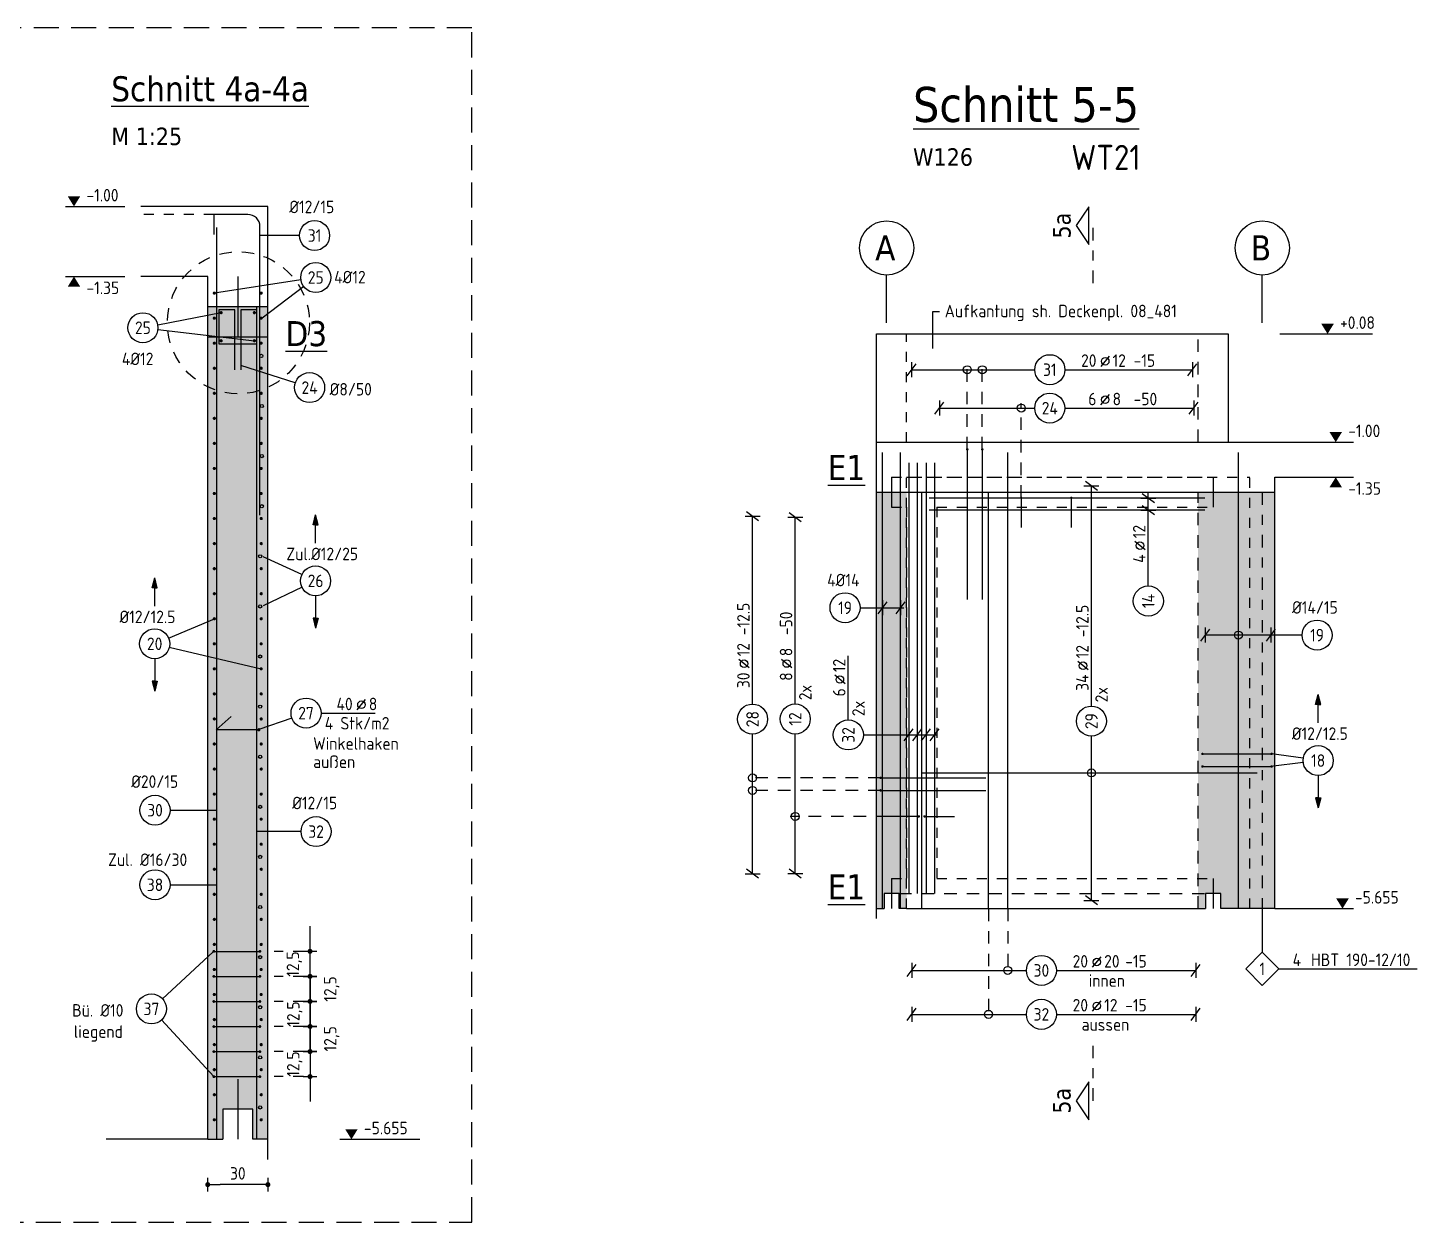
# Model space of a CAD drawing. Extents: x -0.5 to 94.3, y -7.1 to 49.1.
# Drawn here: x 36.87 to 50.74, y 16.18 to 28.1 of the extents above; entities that cross this region are included whole.
import ezdxf
from ezdxf.enums import TextEntityAlignment as Align

# ---------------------------------------------------------------- set-up
doc = ezdxf.new("R2010")
doc.units = 0
doc.header["$LTSCALE"] = 0.5
for name, pattern in [('AUSGEZOGEN', [1000.01, 1000, 0.01]), ('DASHDOTSMALL', [1.05, 0.5, -0.25, 0.05, -0.25]), ('DOT', [0.175, 0.05, -0.125]), ('HIDDEN', [0.375, 0.25, -0.125]), ('HIDDEN4', [0.12, 0.02, -0.1]), ('PUNKT', [0.175, 0.05, -0.125]), ('STRICHLINIE', [0.75, 0.5, -0.25]), ('STRICHPUNKT', [1, 0.5, -0.25, 0, -0.25]), ('STRICHPUNKT2', [0.55, 0.25, -0.125, 0.05, -0.125]), ('VERDECKT', [0.375, 0.25, -0.125])]:
    doc.linetypes.add(name, pattern=pattern)
for name, color, linetype in [('ACHSEN', 150, 'Continuous'), ('AFB', 7, 'Continuous'), ('AFU', 7, 'Continuous'), ('BETON', 7, 'Continuous'), ('DETAIL', 7, 'Continuous'), ('DRUEBER', 7, 'Continuous'), ('Fugenband', 7, 'Continuous'), ('grau_hell', 7, 'Continuous'), ('grau_mittel', 7, 'Continuous'), ('HBT', 7, 'Continuous'), ('HILFE', 7, 'Continuous'), ('koten', 7, 'Continuous'), ('MASSE', 7, 'Continuous'), ('RND', 7, 'Continuous'), ('SCHNITTE', 6, 'STRICHPUNKT'), ('SFP_Achsen', 7, 'Continuous'), ('TEXT', 7, 'Continuous'), ('VERDECKT', 7, 'Continuous')]:
    doc.layers.add(name, color=color, linetype=linetype)
doc.layers.add('NOPLOT', color=7, linetype='Continuous', plot=False)
doc.styles.add('helv', font='tahoma.ttf')
doc.styles.add('txt', font='isocp.shx')
doc.linetypes.add('AFU_50L', pattern='A,0.75,["/",Standard,S=0.2,R=0,X=-0.01,Y=-0.1],0.07,["/",Standard,S=0.2,R=0,X=-0.01,Y=-0.1],0.75', length=1.57)
doc.linetypes.add('AFU_50M', pattern='A,0.45,["/",Standard,S=0.2,R=0,X=-0.01,Y=-0.1],0.07,["/",Standard,S=0.2,R=0,X=-0.01,Y=-0.1],0.45', length=0.97)
doc.dimstyles.new('DOT_I', dxfattribs={"dimscale": 0.5, "dimtxt": 0.25, "dimasz": 0.25, "dimexe": 0.1, "dimexo": 0.3, "dimgap": 0.1, "dimtad": 1, "dimdec": 3, "dimzin": 3, "dimtxsty": 'txt', "dimblk": 'DOT', "dimblk1": 'DOT', "dimblk2": 'DOT', "dimsah": 1, "dimcen": 0.1, "dimse1": 1, "dimse2": 1, "dimazin": 0, "dimtfac": 1, "dimtdec": 4, "dimtix": 1, "dimtmove": 2, "dimatfit": 3, "dimfxl": 0, "dimtvp": 1, "dimtolj": 1, "dimtzin": 0, "dimarcsym": 0})

# ---------------------------------------------------------------- blocks, each defined once
blk = doc.blocks.new('OKRD_O')
at = {"color": 0, "linetype": 'ByBlock'}
blk.add_solid([(-0.125, 0.202), (0.125, 0.202), (0, 0)], dxfattribs=at)
at = {"color": 0, "linetype": 'ByBlock', "style": 'txt'}
blk.add_attdef('OKRD', (0.25, 0.1), '', height=0.25, dxfattribs=at)
blk = doc.blocks.new('OKRD_U')
at = {"color": 0, "linetype": 'ByBlock'}
blk.add_solid([(-0.125, -0.202), (0.125, -0.202), (0, 0)], dxfattribs=at)
at = {"color": 0, "linetype": 'ByBlock', "style": 'txt'}
blk.add_attdef('OKRD', (0.25, -0.35), '', height=0.25, dxfattribs=at)
blk = doc.blocks.new('HBT_LEI')
at = {"layer": 'HBT', "color": 7, "linetype": 'Continuous'}
blk.add_lwpolyline([(-0.33, 0), (0, 0.33), (0.33, 0), (0, -0.33)], close=True, dxfattribs=at)
at = {"layer": 'HBT', "color": 7, "linetype": 'Continuous', "style": 'txt'}
blk.add_attdef('STKH', text='', height=0.25, dxfattribs=at).set_placement((0.776, 0.055), align=Align.RIGHT)
at = {"layer": 'HBT', "style": 'txt'}
for tag, p in [('ARTH', (0.973, 0.055)), ('TEXTH', (0.415, -0.309))]:
    blk.add_attdef(tag, p, '', height=0.25, dxfattribs=at)
at = {"layer": 'HBT', "color": 7, "linetype": 'Continuous', "style": 'txt'}
blk.add_attdef('POSH', text='', height=0.25, dxfattribs=at).set_placement((0, -0.126), align=Align.CENTER)
blk = doc.blocks.new('SCHN-2')
at = {"layer": 'SCHNITTE', "color": 6, "linetype": 'Continuous'}
blk.add_lwpolyline([(0.378, 0.088), (0, 0.34), (-0.378, 0.088)], close=True, dxfattribs=at)
at = {"layer": 'SCHNITTE', "color": 1, "linetype": 'DASHDOTSMALL', "style": 'helv'}
blk.add_attdef('SCHN-2', text='', height=0.35, dxfattribs=at).set_placement((0, 0.45), align=Align.CENTER)
blk = doc.blocks.new('lei_gre')
at = {"layer": 'RND', "color": 7, "linetype": 'Continuous'}
for p, q in [((-0.09, -0.12), (0.09, 0.12)), ((0, 0.15), (0, -0.15))]:
    blk.add_line(p, q, dxfattribs=at)
blk = doc.blocks.new('RND_LEI')
at = {"layer": 'RND', "color": 7, "linetype": 'Continuous'}
blk.add_line((1.022, 0.066), (1.19, 0.27), dxfattribs=at)
for centre, radius in [((0, 0), 0.3), ((1.106, 0.168), 0.075)]:
    blk.add_circle(centre, radius, dxfattribs=at)
at = {"layer": 'RND', "color": 7, "linetype": 'Continuous', "style": 'txt'}
blk.add_attdef('ANZ', text='', height=0.25, dxfattribs=at).set_placement((0.931, 0.057), align=Align.RIGHT)
for tag, p in [('DUM', (1.253, 0.057)), ('ABSTD', (1.674, 0.057)), ('POSTXT', (0.374, -0.327))]:
    blk.add_attdef(tag, p, '', height=0.25, dxfattribs=at)
blk.add_attdef('POSL', text='', height=0.25, dxfattribs=at).set_placement((0, 0), align=Align.MIDDLE)
blk = doc.blocks.new('RND_HIN')
at = {"layer": 'RND', "color": 7, "linetype": 'Continuous'}
blk.add_circle((0, 0), 0.3, dxfattribs=at)
at = {"layer": 'RND', "color": 7, "linetype": 'Continuous', "style": 'txt'}
blk.add_attdef('POSI', text='', height=0.25, dxfattribs=at).set_placement((0, 0), align=Align.MIDDLE)
blk = doc.blocks.new('Pfeillinie')
at = {"layer": 'TEXT', "linetype": 'Continuous'}
blk.add_hatch(color=7, dxfattribs=at).paths.add_polyline_path([(0, 0), (-0.8, 0.2), (-0.8, 0), (-0.8, -0.2)])
at = {"layer": 'TEXT', "color": 7, "linetype": 'Continuous'}
for p, q in [((-0.8, 0), (-0.8, 0.2)), ((-0.8, 0.2), (0, 0)), ((-0.8, 0), (-0.8, -0.2)), ((-0.8, -0.2), (0, 0))]:
    blk.add_line(p, q, dxfattribs=at)
blk = doc.blocks.new('DOT')
at = {"layer": 'MASSE', "color": 7, "linetype": 'Continuous'}
for p, q in [((0, 0), (-1, 0)), ((0, 0.54), (0, -0.54))]:
    blk.add_line(p, q, dxfattribs=at)
at = {"layer": 'MASSE', "color": 7, "linetype": 'Continuous', "const_width": 0.2}
blk.add_lwpolyline([(-0.1, 0, 1), (0.1, 0, 1)], format="xyb", close=True, dxfattribs=at)
blk = doc.blocks.new('*D100')
at = {"layer": 'DEFPOINTS', "color": 0, "linetype": 'AUSGEZOGEN', "transparency": 16777216}
for p in [(38.668, 16.551), (38.668, 16.551), (39.268, 16.551)]:
    blk.add_point(p, dxfattribs=at)
at = {"layer": 'MASSE', "color": 0, "linetype": 'AUSGEZOGEN', "lineweight": -2, "transparency": 16777216}
blk.add_line((39.143, 16.551), (38.793, 16.551), dxfattribs=at)
at = {"layer": 'MASSE', "color": 0, "linetype": 'AUSGEZOGEN', "lineweight": -2, "transparency": 16777216, "xscale": 0.125, "yscale": 0.125, "zscale": 0.125, "rotation": 180}
blk.add_blockref('DOT', (38.668, 16.551), dxfattribs=at)
at = {"layer": 'MASSE', "color": 0, "linetype": 'AUSGEZOGEN', "lineweight": -2, "transparency": 16777216, "xscale": 0.125, "yscale": 0.125, "zscale": 0.125}
blk.add_blockref('DOT', (39.268, 16.551), dxfattribs=at)
at = {"layer": 'MASSE', "color": 0, "linetype": 'AUSGEZOGEN', "transparency": 16777216, "insert": (38.968, 16.663), "char_height": 0.125, "attachment_point": 5, "style": 'txt'}
blk.add_mtext('\\A1;30', dxfattribs=at)
blk = doc.blocks.new('*D109')
at = {"layer": 'DEFPOINTS', "color": 0, "linetype": 'AUSGEZOGEN', "transparency": 16777216}
for p in [(39.689, 17.879), (39.689, 17.629), (39.689, 17.629)]:
    blk.add_point(p, dxfattribs=at)
at = {"layer": 'MASSE', "color": 0, "linetype": 'AUSGEZOGEN', "lineweight": -2, "transparency": 16777216}
for p, q in [((39.689, 18.004), (39.689, 18.129)), ((39.689, 17.879), (39.689, 17.629)), ((39.689, 17.504), (39.689, 17.379))]:
    blk.add_line(p, q, dxfattribs=at)
at = {"layer": 'MASSE', "color": 0, "linetype": 'AUSGEZOGEN', "lineweight": -2, "transparency": 16777216, "xscale": 0.125, "yscale": 0.125, "zscale": 0.125}
for p, rotation in [((39.689, 17.879), 270.0000000000003), ((39.689, 17.629), 90.00000000000037)]:
    blk.add_blockref('DOT', p, dxfattribs=dict(at, rotation=rotation))
at = {"layer": 'MASSE', "color": 0, "linetype": 'AUSGEZOGEN', "transparency": 16777216, "insert": (39.535, 17.754), "char_height": 0.125, "attachment_point": 5, "rotation": 90, "style": 'txt'}
blk.add_mtext('\\A1;12,5', dxfattribs=at)
blk = doc.blocks.new('*D110')
at = {"layer": 'DEFPOINTS', "color": 0, "linetype": 'AUSGEZOGEN', "transparency": 16777216}
for p in [(39.689, 18.129), (39.689, 18.129), (39.689, 17.879)]:
    blk.add_point(p, dxfattribs=at)
at = {"layer": 'MASSE', "color": 0, "linetype": 'AUSGEZOGEN', "lineweight": -2, "transparency": 16777216}
for p, q in [((39.689, 18.254), (39.689, 18.379)), ((39.689, 17.879), (39.689, 18.129)), ((39.689, 17.754), (39.689, 17.629))]:
    blk.add_line(p, q, dxfattribs=at)
at = {"layer": 'MASSE', "color": 0, "linetype": 'AUSGEZOGEN', "lineweight": -2, "transparency": 16777216, "xscale": 0.125, "yscale": 0.125, "zscale": 0.125}
for p, rotation in [((39.689, 18.129), 270.0000000000003), ((39.689, 17.879), 90.00000000000037)]:
    blk.add_blockref('DOT', p, dxfattribs=dict(at, rotation=rotation))
at = {"layer": 'MASSE', "color": 0, "linetype": 'AUSGEZOGEN', "transparency": 16777216, "insert": (39.905, 18.006), "char_height": 0.125, "attachment_point": 5, "rotation": 90, "style": 'txt'}
blk.add_mtext('\\A1;12,5', dxfattribs=at)
blk = doc.blocks.new('*D111')
at = {"layer": 'DEFPOINTS', "color": 0, "linetype": 'AUSGEZOGEN', "transparency": 16777216}
for p in [(39.689, 18.379), (39.689, 18.379), (39.689, 18.129)]:
    blk.add_point(p, dxfattribs=at)
at = {"layer": 'MASSE', "color": 0, "linetype": 'AUSGEZOGEN', "lineweight": -2, "transparency": 16777216}
for p, q in [((39.689, 18.504), (39.689, 18.629)), ((39.689, 18.129), (39.689, 18.379)), ((39.689, 18.004), (39.689, 17.879))]:
    blk.add_line(p, q, dxfattribs=at)
at = {"layer": 'MASSE', "color": 0, "linetype": 'AUSGEZOGEN', "lineweight": -2, "transparency": 16777216, "xscale": 0.125, "yscale": 0.125, "zscale": 0.125}
for p, rotation in [((39.689, 18.379), 270.0000000000003), ((39.689, 18.129), 90.00000000000037)]:
    blk.add_blockref('DOT', p, dxfattribs=dict(at, rotation=rotation))
at = {"layer": 'MASSE', "color": 0, "linetype": 'AUSGEZOGEN', "transparency": 16777216, "insert": (39.536, 18.253), "char_height": 0.125, "attachment_point": 5, "rotation": 90, "style": 'txt'}
blk.add_mtext('\\A1;12,5', dxfattribs=at)
blk = doc.blocks.new('*D112')
at = {"layer": 'DEFPOINTS', "color": 0, "linetype": 'AUSGEZOGEN', "transparency": 16777216}
for p in [(39.689, 18.629), (39.689, 18.629), (39.689, 18.379)]:
    blk.add_point(p, dxfattribs=at)
at = {"layer": 'MASSE', "color": 0, "linetype": 'AUSGEZOGEN', "lineweight": -2, "transparency": 16777216}
for p, q in [((39.689, 18.754), (39.689, 18.879)), ((39.689, 18.379), (39.689, 18.629)), ((39.689, 18.254), (39.689, 18.129))]:
    blk.add_line(p, q, dxfattribs=at)
at = {"layer": 'MASSE', "color": 0, "linetype": 'AUSGEZOGEN', "lineweight": -2, "transparency": 16777216, "xscale": 0.125, "yscale": 0.125, "zscale": 0.125}
for p, rotation in [((39.689, 18.629), 270.0000000000003), ((39.689, 18.379), 90.00000000000037)]:
    blk.add_blockref('DOT', p, dxfattribs=dict(at, rotation=rotation))
at = {"layer": 'MASSE', "color": 0, "linetype": 'AUSGEZOGEN', "transparency": 16777216, "insert": (39.905, 18.503), "char_height": 0.125, "attachment_point": 5, "rotation": 90, "style": 'txt'}
blk.add_mtext('\\A1;12,5', dxfattribs=at)
blk = doc.blocks.new('*D113')
at = {"layer": 'DEFPOINTS', "color": 0, "linetype": 'AUSGEZOGEN', "transparency": 16777216}
for p in [(39.689, 18.879), (39.689, 18.879), (39.689, 18.629)]:
    blk.add_point(p, dxfattribs=at)
at = {"layer": 'MASSE', "color": 0, "linetype": 'AUSGEZOGEN', "lineweight": -2, "transparency": 16777216}
for p, q in [((39.689, 19.004), (39.689, 19.129)), ((39.689, 18.629), (39.689, 18.879)), ((39.689, 18.504), (39.689, 18.379))]:
    blk.add_line(p, q, dxfattribs=at)
at = {"layer": 'MASSE', "color": 0, "linetype": 'AUSGEZOGEN', "lineweight": -2, "transparency": 16777216, "xscale": 0.125, "yscale": 0.125, "zscale": 0.125}
for p, rotation in [((39.689, 18.879), 270.0000000000003), ((39.689, 18.629), 90.00000000000037)]:
    blk.add_blockref('DOT', p, dxfattribs=dict(at, rotation=rotation))
at = {"layer": 'MASSE', "color": 0, "linetype": 'AUSGEZOGEN', "transparency": 16777216, "insert": (39.532, 18.752), "char_height": 0.125, "attachment_point": 5, "rotation": 90, "style": 'txt'}
blk.add_mtext('\\A1;12,5', dxfattribs=at)

msp = doc.modelspace()

# ---------------------------------------------------------------- hatches: boundary and pattern name
at = {"layer": 'grau_hell'}
h = msp.add_hatch(color=9, dxfattribs=at)
h.paths.add_polyline_path([(38.9675, 25.0129), (38.9675, 25.3129), (38.6675, 25.3129), (38.6675, 25.0129)])
h.paths.add_polyline_path([(39.2675, 25.3129), (38.9675, 25.3129), (38.9675, 25.0129), (39.2675, 25.0129)])
msp.add_hatch(color=9, dxfattribs=at).paths.add_polyline_path([(48.5545, 19.3056), (48.6295, 19.3056), (48.6295, 19.4556), (48.7795, 19.4556), (48.7795, 19.3056), (49.0695, 19.3056), (49.0695, 23.4606), (48.5545, 23.4606)])
at = {"layer": 'grau_mittel'}
for points in [[(39.2675, 25.0129), (38.6675, 25.0129), (38.6675, 17.0029), (38.8175, 17.0029), (38.8175, 17.3029), (39.1175, 17.3029), (39.1175, 17.0029), (39.2675, 17.0029)], [(45.6445, 23.4606), (45.3445, 23.4606), (45.3445, 19.3056), (45.4195, 19.3056), (45.4195, 19.4556), (45.5695, 19.4556), (45.5695, 19.3056), (45.6445, 19.3056)], [(49.3195, 23.4606), (49.0695, 23.4606), (49.0695, 19.3056), (49.3195, 19.3056)]]:
    msp.add_hatch(color=61, dxfattribs=at).paths.add_polyline_path(points)

# ---------------------------------------------------------------- linework, layer by layer
at = {"layer": 'ACHSEN', "color": 140, "linetype": 'AUSGEZOGEN'}
for p, q in [((45.4445, 25.1511), (45.4445, 25.6283)), ((49.1945, 25.1511), (49.1945, 25.6283))]:
    msp.add_line(p, q, dxfattribs=at)
at = {"layer": 'AFB', "color": 1, "linetype": 'AUSGEZOGEN'}
for p, q in [((38.9675, 25.6129), (38.9675, 25.0129)), ((45.4945, 23.6106), (45.4945, 23.3106)), ((48.7045, 23.6106), (48.7045, 23.3106))]:
    msp.add_line(p, q, dxfattribs=at)
at = {"layer": 'AFU', "color": 8, "linetype": 'AFU_50M'}
for p, q in [((38.6675, 25.3129), (39.2675, 25.3129)), ((45.3445, 23.4606), (45.6445, 23.4606)), ((48.5545, 23.4606), (49.3195, 23.4606))]:
    msp.add_line(p, q, dxfattribs=at)
at = {"layer": 'AFU', "color": 8, "linetype": 'AFU_50L'}
for p, q in [((38.6675, 25.0129), (39.2675, 25.0129)), ((45.3445, 23.9606), (48.8545, 23.9606)), ((45.6445, 23.4606), (48.5545, 23.4606)), ((45.7945, 19.3056), (45.7945, 23.4606)), ((45.6445, 19.3056), (48.5545, 19.3056))]:
    msp.add_line(p, q, dxfattribs=at)
at = {"layer": 'AFU', "color": 1, "linetype": 'AUSGEZOGEN'}
for p, q in [((45.4945, 19.6056), (45.4945, 19.3056)), ((48.7045, 19.6056), (48.7045, 19.3056)), ((38.9675, 17.6029), (38.9675, 17.0029))]:
    msp.add_line(p, q, dxfattribs=at)
at = {"layer": 'AFU', "color": 8, "linetype": 'AUSGEZOGEN'}
for p, q in [((45.5695, 19.4556), (45.4195, 19.4556)), ((45.4195, 19.4556), (45.4195, 19.3056)), ((45.5695, 19.3056), (45.5695, 19.4556)), ((48.7795, 19.4556), (48.6295, 19.4556)), ((48.6295, 19.4556), (48.6295, 19.3056)), ((48.7795, 19.3056), (48.7795, 19.4556)), ((45.3445, 19.3056), (45.4195, 19.3056)), ((45.6445, 19.3056), (45.5695, 19.3056)), ((48.5545, 19.3056), (48.6295, 19.3056)), ((49.3195, 19.3056), (48.7795, 19.3056)), ((38.8175, 17.3029), (38.8175, 17.0029)), ((39.1175, 17.3029), (38.8175, 17.3029)), ((39.1175, 17.0029), (39.1175, 17.3029)), ((38.6675, 17.0029), (38.8175, 17.0029)), ((39.2675, 17.0029), (39.1175, 17.0029))]:
    msp.add_line(p, q, dxfattribs=at)
at = {"layer": 'AFU', "color": 171, "linetype": 'HIDDEN'}
msp.add_line((45.5695, 19.4556), (48.6295, 19.4556), dxfattribs=at)
at = {"layer": 'BETON', "color": 6, "linetype": 'AUSGEZOGEN'}
for p, q in [((39.2675, 26.3129), (38.0004, 26.3129)), ((39.2675, 16.8029), (39.2675, 26.3129)), ((38.6675, 25.6129), (38.0004, 25.6129)), ((38.6675, 17.0029), (38.6675, 25.6129)), ((45.3445, 19.2056), (45.3445, 25.0406)), ((45.3445, 25.0406), (48.8545, 25.0406)), ((48.8545, 25.0406), (48.8545, 23.9606)), ((48.8545, 23.9606), (50.1047, 23.9606)), ((49.3195, 19.3056), (49.3195, 23.6106)), ((49.3195, 23.6106), (50.1047, 23.6106)), ((49.3195, 19.3056), (50.1047, 19.3056)), ((38.6675, 17.0029), (37.655, 17.0029))]:
    msp.add_line(p, q, dxfattribs=at)
at = {"layer": 'DETAIL', "color": 102, "linetype": 'STRICHLINIE'}
msp.add_lwpolyline([(36.5778, 28.0957), (36.5778, 16.1758), (41.3054, 16.1758), (41.3054, 28.0957)], close=True, dxfattribs=at)
at = {"layer": 'DETAIL', "color": 102, "linetype": 'VERDECKT'}
msp.add_circle((38.9738, 25.1522), 0.7094, dxfattribs=at)
at = {"layer": 'DRUEBER', "color": 7, "linetype": 'DOT'}
msp.add_line((45.6445, 23.9606), (45.6445, 25.0406), dxfattribs=at)
at = {"layer": 'DRUEBER', "color": 7, "linetype": 'PUNKT'}
for p, q in [((45.6445, 19.3056), (45.6445, 23.6106)), ((45.6445, 23.6106), (49.0695, 23.6106)), ((49.0695, 19.3056), (49.0695, 23.6106))]:
    msp.add_line(p, q, dxfattribs=at)
at = {"layer": 'Fugenband', "color": 102, "linetype": 'HIDDEN4'}
for p, q in [((45.4945, 23.6106), (48.7045, 23.6106)), ((45.4945, 23.3106), (45.6445, 23.3106)), ((45.6445, 23.3106), (45.6445, 19.6056)), ((45.9445, 23.3106), (45.9445, 19.6056)), ((45.9445, 23.3106), (48.7045, 23.3106)), ((45.4945, 19.6056), (45.6445, 19.6056)), ((45.9445, 19.6056), (48.7045, 19.6056))]:
    msp.add_line(p, q, dxfattribs=at)
at = {"layer": 'HBT', "color": 6, "linetype": 'STRICHPUNKT2'}
msp.add_line((49.1945, 23.4606), (49.1945, 19.3056), dxfattribs=at)
at = {"layer": 'HBT', "color": 102, "linetype": 'AUSGEZOGEN'}
msp.add_line((49.1945, 19.3056), (49.1945, 18.8696), dxfattribs=at)
at = {"layer": 'HBT', "color": 7, "linetype": 'AUSGEZOGEN'}
msp.add_line((49.3595, 18.7046), (50.7413, 18.7046), dxfattribs=at)
at = {"layer": 'HILFE', "color": 102, "linetype": 'AUSGEZOGEN'}
for p, q in [((37.248, 26.3129), (37.8408, 26.3129)), ((37.248, 25.6129), (37.8408, 25.6129)), ((45.9733, 25.2614), (45.9025, 25.2614)), ((45.9025, 25.2614), (45.9025, 24.8944)), ((49.3691, 25.0406), (50.2933, 25.0406)), ((39.9866, 17.0029), (40.7848, 17.0029))]:
    msp.add_line(p, q, dxfattribs=at)
at = {"layer": 'RND', "color": 7, "linetype": 'DOT'}
msp.add_line((38.7291, 26.2329), (38.0004, 26.2329), dxfattribs=at)
at = {"layer": 'RND', "color": 102, "linetype": 'AUSGEZOGEN'}
for p, q in [((39.5839, 26.0228), (39.1891, 26.0228)), ((39.5974, 25.581), (38.7336, 25.448)), ((39.6261, 25.5133), (39.2095, 25.198)), ((38.1678, 25.1307), (38.8009, 25.2528)), ((38.1695, 25.0849), (39.1331, 24.9724)), ((39.542, 24.5511), (38.9975, 24.7269)), ((39.7443, 22.9533), (39.7443, 23.2355)), ((39.6079, 22.6387), (39.2199, 22.8168)), ((38.1379, 22.3251), (38.1379, 22.6073)), ((39.6087, 22.5119), (39.2214, 22.3282)), ((39.7443, 22.4262), (39.7443, 22.104)), ((38.2762, 22.006), (38.7336, 22.198)), ((45.1796, 22.3078), (45.6161, 22.3078)), ((49.5915, 22.035), (48.6259, 22.035)), ((38.1379, 21.798), (38.1379, 21.4758)), ((38.2839, 21.9137), (39.2015, 21.698)), ((49.7526, 21.1604), (49.7526, 21.4425)), ((39.5071, 21.2075), (39.1789, 21.0942)), ((45.2123, 21.039), (45.9445, 21.039)), ((49.6044, 20.8066), (49.2877, 20.8493)), ((49.604, 20.7624), (49.2815, 20.7235)), ((49.7526, 20.6332), (49.7526, 20.311)), ((38.2914, 20.2876), (38.7575, 20.2876)), ((39.5994, 20.0741), (39.1575, 20.0741)), ((38.2914, 19.5431), (38.7575, 19.5431)), ((38.2159, 18.4065), (38.7233, 18.8739)), ((38.2072, 18.1945), (38.7284, 17.6286))]:
    msp.add_line(p, q, dxfattribs=at)
at = {"layer": 'RND', "color": 102, "linetype": 'VERDECKT'}
for p, q in [((46.25, 23.8887), (46.25, 24.7335)), ((46.4, 23.8887), (46.4, 24.7335)), ((46.7885, 23.4072), (46.7885, 24.3499)), ((45.3845, 20.6102), (44.0559, 20.6102)), ((45.3845, 20.4852), (44.0559, 20.4852)), ((45.4656, 20.2252), (44.4819, 20.2252)), ((46.4611, 19.3056), (46.4611, 18.2002)), ((46.6536, 19.3056), (46.6536, 18.6385))]:
    msp.add_line(p, q, dxfattribs=at)
at = {"layer": 'RND', "color": 7, "linetype": 'AUSGEZOGEN'}
for p, q in [((45.6943, 24.6835), (46.9238, 24.6835)), ((47.2238, 24.6835), (48.4965, 24.6835)), ((45.9716, 24.2999), (46.9236, 24.2999)), ((47.2236, 24.2999), (48.5109, 24.2999)), ((47.4893, 21.3267), (47.4893, 23.5243)), ((48.0572, 22.5251), (48.0572, 23.4626)), ((44.1059, 21.3465), (44.1059, 23.2206)), ((44.5319, 21.3478), (44.5319, 23.2114)), ((45.0623, 21.189), (45.0623, 21.829)), ((39.7989, 21.2565), (40.3389, 21.2565)), ((44.1059, 19.6533), (44.1059, 21.0465)), ((44.5319, 19.6554), (44.5319, 21.0478)), ((47.4893, 19.3866), (47.4893, 21.0267)), ((45.696, 18.6885), (46.8398, 18.6885)), ((47.1398, 18.6885), (48.5308, 18.6885)), ((45.696, 18.2502), (46.8398, 18.2502)), ((47.1398, 18.2502), (48.5308, 18.2502))]:
    msp.add_line(p, q, dxfattribs=at)
at = {"layer": 'RND', "color": 7, "linetype": 'HIDDEN4'}
for p, q in [((39.622, 18.8786), (39.3293, 18.8786)), ((39.622, 18.6286), (39.3293, 18.6286)), ((39.622, 18.3786), (39.3293, 18.3786)), ((39.622, 18.1286), (39.3293, 18.1286)), ((39.622, 17.8786), (39.3293, 17.8786)), ((39.622, 17.6286), (39.3293, 17.6286))]:
    msp.add_line(p, q, dxfattribs=at)
at = {"layer": 'RND', "color": 1, "linetype": 'AUSGEZOGEN'}
msp.add_lwpolyline([(39.1891, 23.2329), (39.1891, 26.1129, 0.4142136), (39.0691, 26.2329), (38.7291, 26.2329), (38.7291, 26.0329)], format="xyb", dxfattribs=at)
for points in [[(38.7575, 17.0029), (38.7575, 26.1029)], [(39.1575, 17.0029), (39.1575, 25.3029)], [(46.25, 23.8887), (46.25, 22.3887)], [(46.4, 23.8887), (46.4, 22.3887)], [(45.405, 19.3056), (45.405, 23.8556)], [(45.584, 19.3056), (45.584, 23.8556)], [(45.665, 23.7556), (45.665, 19.4556)], [(45.7511, 23.7556), (45.7511, 19.4556)], [(45.838, 23.7556), (45.838, 19.4556)], [(45.924, 23.7556), (45.924, 19.4556)], [(46.6536, 19.3056), (46.6536, 23.8556)], [(48.9564, 19.3056), (48.9564, 23.8556)], [(46.4611, 19.3056), (46.4611, 23.4556)], [(48.6208, 23.4006), (45.8708, 23.4006)], [(46.7885, 23.4072), (46.7885, 23.1072)], [(47.2885, 23.4072), (47.2885, 23.1072)], [(48.6208, 23.2803), (45.8708, 23.2803)], [(39.178, 21.0906), (38.7532, 21.0906), (38.9026, 21.2236)], [(48.5977, 20.8493), (49.2877, 20.8493)], [(48.5977, 20.7243), (49.2877, 20.7243)], [(45.3845, 20.6102), (46.4345, 20.6102)], [(45.7945, 20.6597), (49.1445, 20.6597)], [(45.3845, 20.4852), (46.4345, 20.4852)], [(45.7656, 20.2252), (45.4656, 20.2252)], [(45.8234, 20.2252), (46.1234, 20.2252)], [(38.7284, 18.8786), (39.1884, 18.8786)], [(38.7284, 18.6286), (39.1884, 18.6286)], [(38.7284, 18.3786), (39.1884, 18.3786)], [(38.7284, 18.1286), (39.1884, 18.1286)], [(38.7284, 17.8786), (39.1884, 17.8786)], [(38.7284, 17.6286), (39.1884, 17.6286)]]:
    msp.add_lwpolyline(points, dxfattribs=at)
at = {"layer": 'RND', "color": 7, "linetype": 'AUSGEZOGEN'}
for points, const_width in [([(38.7256, 25.448, 1), (38.7416, 25.448, 1)], 0.016), ([(39.2095, 25.448, -1), (39.1935, 25.448, -1)], 0.016), ([(38.7929, 25.2528, 1), (38.8089, 25.2528, 1)], 0.016), ([(39.1251, 25.2528, 1), (39.1411, 25.2528, 1)], 0.016), ([(38.7256, 25.198, 1), (38.7416, 25.198, 1)], 0.016), ([(39.2095, 25.198, -1), (39.1935, 25.198, -1)], 0.016), ([(38.7929, 24.9724, 1), (38.8089, 24.9724, 1)], 0.016), ([(39.1251, 24.9724, 1), (39.1411, 24.9724, 1)], 0.016), ([(38.7256, 24.948, 1), (38.7416, 24.948, 1)], 0.016), ([(39.2095, 24.948, -1), (39.1935, 24.948, -1)], 0.016), ([(38.7256, 24.698, 1), (38.7416, 24.698, 1)], 0.016), ([(39.2095, 24.698, -1), (39.1935, 24.698, -1)], 0.016), ([(38.7256, 24.448, 1), (38.7416, 24.448, 1)], 0.016), ([(39.2095, 24.448, -1), (39.1935, 24.448, -1)], 0.016), ([(38.7256, 24.198, 1), (38.7416, 24.198, 1)], 0.016), ([(39.2095, 24.198, -1), (39.1935, 24.198, -1)], 0.016), ([(38.7256, 23.948, 1), (38.7416, 23.948, 1)], 0.016), ([(39.2095, 23.948, -1), (39.1935, 23.948, -1)], 0.016), ([(46.2437, 23.8887, 1), (46.2562, 23.8887, 1)], 0.0125), ([(46.3937, 23.8887, 1), (46.4062, 23.8887, 1)], 0.0125), ([(38.7256, 23.698, 1), (38.7416, 23.698, 1)], 0.016), ([(39.2095, 23.698, -1), (39.1935, 23.698, -1)], 0.016), ([(38.7256, 23.448, 1), (38.7416, 23.448, 1)], 0.016), ([(39.2095, 23.448, -1), (39.1935, 23.448, -1)], 0.016), ([(46.7835, 23.4072, 1), (46.7935, 23.4072, 1)], 0.01), ([(47.2835, 23.4072, 1), (47.2935, 23.4072, 1)], 0.01), ([(38.7256, 23.198, 1), (38.7416, 23.198, 1)], 0.016), ([(39.2095, 23.198, -1), (39.1935, 23.198, -1)], 0.016), ([(38.7256, 22.948, 1), (38.7416, 22.948, 1)], 0.016), ([(39.2095, 22.948, -1), (39.1935, 22.948, -1)], 0.016), ([(38.7256, 22.698, 1), (38.7416, 22.698, 1)], 0.016), ([(39.2095, 22.698, -1), (39.1935, 22.698, -1)], 0.016), ([(38.7256, 22.448, 1), (38.7416, 22.448, 1)], 0.016), ([(39.2095, 22.448, -1), (39.1935, 22.448, -1)], 0.016), ([(38.7256, 22.198, 1), (38.7416, 22.198, 1)], 0.016), ([(39.2095, 22.198, -1), (39.1935, 22.198, -1)], 0.016), ([(38.7256, 21.948, 1), (38.7416, 21.948, 1)], 0.016), ([(39.2095, 21.948, -1), (39.1935, 21.948, -1)], 0.016), ([(38.7256, 21.698, 1), (38.7416, 21.698, 1)], 0.016), ([(39.2095, 21.698, -1), (39.1935, 21.698, -1)], 0.016), ([(38.7256, 21.448, 1), (38.7416, 21.448, 1)], 0.016), ([(39.2095, 21.448, -1), (39.1935, 21.448, -1)], 0.016), ([(38.7256, 21.198, 1), (38.7416, 21.198, 1)], 0.016), ([(39.17, 21.0906, 1), (39.186, 21.0906, 1)], 0.016), ([(39.2095, 21.198, -1), (39.1935, 21.198, -1)], 0.016), ([(38.7256, 20.948, 1), (38.7416, 20.948, 1)], 0.016), ([(39.2095, 20.948, -1), (39.1935, 20.948, -1)], 0.016), ([(48.5915, 20.8493, 1), (48.604, 20.8493, 1)], 0.0125), ([(49.2815, 20.8493, 1), (49.294, 20.8493, 1)], 0.0125), ([(38.7256, 20.698, 1), (38.7416, 20.698, 1)], 0.016), ([(39.2095, 20.698, -1), (39.1935, 20.698, -1)], 0.016), ([(48.5915, 20.7243, 1), (48.604, 20.7243, 1)], 0.0125), ([(49.2815, 20.7243, 1), (49.294, 20.7243, 1)], 0.0125), ([(45.3783, 20.6102, 1), (45.3908, 20.6102, 1)], 0.0125), ([(38.7256, 20.448, 1), (38.7416, 20.448, 1)], 0.016), ([(39.2095, 20.448, -1), (39.1935, 20.448, -1)], 0.016), ([(45.3783, 20.4852, 1), (45.3908, 20.4852, 1)], 0.0125), ([(38.7256, 20.198, 1), (38.7416, 20.198, 1)], 0.016), ([(39.2095, 20.198, -1), (39.1935, 20.198, -1)], 0.016), ([(45.7718, 20.2252, -1), (45.7593, 20.2252, -1)], 0.0125), ([(45.8172, 20.2252, 1), (45.8297, 20.2252, 1)], 0.0125), ([(38.7256, 19.948, 1), (38.7416, 19.948, 1)], 0.016), ([(39.2095, 19.948, -1), (39.1935, 19.948, -1)], 0.016), ([(38.7256, 19.698, 1), (38.7416, 19.698, 1)], 0.016), ([(39.2095, 19.698, -1), (39.1935, 19.698, -1)], 0.016), ([(38.7256, 19.448, 1), (38.7416, 19.448, 1)], 0.016), ([(39.2095, 19.448, -1), (39.1935, 19.448, -1)], 0.016), ([(38.7256, 19.198, 1), (38.7416, 19.198, 1)], 0.016), ([(39.2095, 19.198, -1), (39.1935, 19.198, -1)], 0.016), ([(38.7214, 18.8786, 1), (38.7354, 18.8786, 1)], 0.014), ([(38.7256, 18.948, 1), (38.7416, 18.948, 1)], 0.016), ([(39.1814, 18.8786, 1), (39.1954, 18.8786, 1)], 0.014), ([(39.2095, 18.948, -1), (39.1935, 18.948, -1)], 0.016), ([(38.7214, 18.6286, 1), (38.7354, 18.6286, 1)], 0.014), ([(38.7256, 18.698, 1), (38.7416, 18.698, 1)], 0.016), ([(39.1814, 18.6286, 1), (39.1954, 18.6286, 1)], 0.014), ([(39.2095, 18.698, -1), (39.1935, 18.698, -1)], 0.016), ([(38.7256, 18.448, 1), (38.7416, 18.448, 1)], 0.016), ([(39.2095, 18.448, -1), (39.1935, 18.448, -1)], 0.016), ([(38.7214, 18.3786, 1), (38.7354, 18.3786, 1)], 0.014), ([(39.1814, 18.3786, 1), (39.1954, 18.3786, 1)], 0.014), ([(38.7256, 18.198, 1), (38.7416, 18.198, 1)], 0.016), ([(39.2095, 18.198, -1), (39.1935, 18.198, -1)], 0.016), ([(38.7214, 18.1286, 1), (38.7354, 18.1286, 1)], 0.014), ([(39.1814, 18.1286, 1), (39.1954, 18.1286, 1)], 0.014), ([(38.7214, 17.8786, 1), (38.7354, 17.8786, 1)], 0.014), ([(38.7256, 17.948, 1), (38.7416, 17.948, 1)], 0.016), ([(39.1814, 17.8786, 1), (39.1954, 17.8786, 1)], 0.014), ([(39.2095, 17.948, -1), (39.1935, 17.948, -1)], 0.016), ([(38.7214, 17.6286, 1), (38.7354, 17.6286, 1)], 0.014), ([(38.7256, 17.698, 1), (38.7416, 17.698, 1)], 0.016), ([(39.1814, 17.6286, 1), (39.1954, 17.6286, 1)], 0.014), ([(39.2095, 17.698, -1), (39.1935, 17.698, -1)], 0.016), ([(38.7256, 17.448, 1), (38.7416, 17.448, 1)], 0.016), ([(39.2095, 17.448, -1), (39.1935, 17.448, -1)], 0.016), ([(38.7256, 17.198, 1), (38.7416, 17.198, 1)], 0.016), ([(39.2095, 17.198, -1), (39.1935, 17.198, -1)], 0.016)]:
    msp.add_lwpolyline(points, format="xyb", close=True, dxfattribs=dict(at, const_width=const_width))
msp.add_lwpolyline([(38.9375, 24.6826), (38.9375, 25.2826), (38.7775, 25.2826), (38.7775, 24.9426), (39.1575, 24.9426), (39.1575, 25.2826), (38.9975, 25.2826), (38.9975, 24.6826)], dxfattribs=at)
for centre, radius in [((39.2029, 24.8211), 0.016), ((46.25, 24.6835), 0.04), ((46.4, 24.6835), 0.04), ((39.2075, 24.3211), 0.016), ((46.7885, 24.2999), 0.04), ((39.2075, 23.8211), 0.016), ((39.2075, 23.3211), 0.016), ((39.1908, 22.8211), 0.016), ((39.1908, 22.3211), 0.016), ((48.9564, 22.035), 0.04), ((39.1908, 21.8211), 0.016), ((39.1908, 21.3211), 0.016), ((39.1908, 20.8211), 0.016), ((47.4893, 20.6597), 0.04), ((44.1059, 20.6102), 0.04), ((44.1059, 20.4852), 0.04), ((39.1908, 20.3211), 0.016), ((44.5319, 20.2252), 0.04), ((39.1908, 19.8211), 0.016), ((39.1908, 19.3211), 0.016), ((39.1908, 18.8211), 0.016), ((46.6536, 18.6885), 0.04), ((39.1908, 18.3211), 0.016), ((46.4611, 18.2502), 0.04), ((39.1908, 17.8211), 0.016), ((39.1908, 17.3211), 0.016)]:
    msp.add_circle(centre, radius, dxfattribs=at)
at = {"layer": 'SCHNITTE', "color": 6, "linetype": 'STRICHPUNKT2'}
for p, q in [((47.5061, 25.5482), (47.5061, 26.1214)), ((47.5061, 17.3874), (47.5061, 17.9459))]:
    msp.add_line(p, q, dxfattribs=at)
at = {"layer": 'SFP_Achsen', "color": 7, "linetype": 'AUSGEZOGEN'}
for centre in [(45.4445, 25.8988), (49.1945, 25.8988)]:
    msp.add_circle(centre, 0.2705, dxfattribs=at)
at = {"layer": 'VERDECKT', "color": 7, "linetype": 'VERDECKT'}
for p, q in [((48.5545, 23.9606), (48.5545, 25.0406)), ((48.5545, 19.3056), (48.5545, 23.4606))]:
    msp.add_line(p, q, dxfattribs=at)

# ---------------------------------------------------------------- block references
at = {"layer": 'HBT', "color": 7, "linetype": 'AUSGEZOGEN', "xscale": 0.5, "yscale": 0.5, "zscale": 0.5}
msp.add_blockref('HBT_LEI', (49.1945, 18.7046), dxfattribs=at).add_auto_attribs({'POSH': '1', 'STKH': '4', 'ARTH': 'HBT 190-12/10'})
at = {"layer": 'koten', "color": 7, "linetype": 'AUSGEZOGEN', "xscale": 0.5, "yscale": 0.5, "zscale": 0.5}
for name, p, values in [('OKRD_O', (37.3324, 26.3129), {'OKRD': '-1.00'}), ('OKRD_U', (37.3324, 25.6129), {'OKRD': '-1.35'}), ('OKRD_O', (49.8463, 25.0406), {'OKRD': '+0.08'}), ('OKRD_O', (49.9281, 23.9606), {'OKRD': '-1.00'}), ('OKRD_U', (49.9281, 23.6106), {'OKRD': '-1.35'}), ('OKRD_O', (49.9955, 19.3056), {'OKRD': '-5.655'}), ('OKRD_O', (40.1022, 17.0029), {'OKRD': '-5.655'})]:
    msp.add_blockref(name, p, dxfattribs=at).add_auto_attribs(values)
at = {"layer": 'RND', "color": 7, "linetype": 'AUSGEZOGEN', "xscale": 0.5, "yscale": 0.5, "zscale": 0.5}
for name, p, values in [('RND_HIN', (39.7339, 26.0228), {'POSI': '31'}), ('RND_HIN', (39.7457, 25.6038), {'POSI': '25'}), ('RND_HIN', (38.0205, 25.1023), {'POSI': '25'}), ('RND_LEI', (47.0738, 24.6835), {'POSL': '31', 'DUM': '12', 'ANZ': '20', 'ABSTD': '-15'}), ('RND_HIN', (39.6847, 24.505), {'POSI': '24'}), ('RND_LEI', (47.0736, 24.2999), {'POSL': '24', 'DUM': '8', 'ANZ': '6', 'ABSTD': '-50'}), ('RND_HIN', (39.7443, 22.5762), {'POSI': '26'}), ('RND_HIN', (45.0296, 22.3078), {'POSI': '19'}), ('RND_HIN', (38.1379, 21.948), {'POSI': '20'}), ('RND_HIN', (49.7415, 22.035), {'POSI': '19'}), ('RND_LEI', (39.6489, 21.2565), {'POSL': '27', 'DUM': '8', 'ANZ': '40', 'POSTXT': '4 Stk/m2'}), ('RND_HIN', (49.7526, 20.7832), {'POSI': '18'}), ('RND_HIN', (38.1414, 20.2876), {'POSI': '30'}), ('RND_HIN', (39.7494, 20.0741), {'POSI': '32'}), ('RND_HIN', (38.1414, 19.5431), {'POSI': '38'}), ('RND_LEI', (46.9898, 18.6885), {'POSL': '30', 'DUM': '20', 'ANZ': '20', 'ABSTD': '-15', 'POSTXT': '    innen'}), ('RND_HIN', (38.1056, 18.3048), {'POSI': '37'}), ('RND_LEI', (46.9898, 18.2502), {'POSL': '32', 'DUM': '12', 'ANZ': '20', 'ABSTD': '-15', 'POSTXT': '   aussen'})]:
    msp.add_blockref(name, p, dxfattribs=at).add_auto_attribs(values)
for p in [(45.6943, 24.6835), (48.4965, 24.6835), (45.9716, 24.2999), (48.5109, 24.2999), (45.405, 22.3078), (45.584, 22.3078), (48.6259, 22.035), (49.2815, 22.035), (45.665, 21.039), (45.7511, 21.039), (45.838, 21.039), (45.924, 21.039), (45.696, 18.6885), (48.5308, 18.6885), (45.696, 18.2502), (48.5308, 18.2502)]:
    msp.add_blockref('lei_gre', p, dxfattribs=at)
at = {"layer": 'RND', "color": 7, "linetype": 'AUSGEZOGEN', "xscale": 0.5, "yscale": 0.5, "zscale": 0.5, "rotation": 90}
for p in [(47.4893, 23.5243), (48.0572, 23.4006), (48.0572, 23.2803), (44.1059, 23.2206), (44.5319, 23.2114), (44.1059, 19.6533), (44.5319, 19.6554), (47.4893, 19.3866)]:
    msp.add_blockref('lei_gre', p, dxfattribs=at)
at = {"layer": 'RND', "color": 102, "linetype": 'AUSGEZOGEN', "yscale": 0.125, "zscale": 0.125, "rotation": 270}
for p, xscale in [((39.7443, 23.2355), -0.125), ((38.1379, 22.6073), -0.125), ((39.7443, 22.104), 0.125), ((38.1379, 21.4758), 0.125), ((49.7526, 21.4425), -0.125), ((49.7526, 20.311), 0.125)]:
    msp.add_blockref('Pfeillinie', p, dxfattribs=dict(at, xscale=xscale))
at = {"layer": 'RND', "color": 7, "linetype": 'AUSGEZOGEN', "xscale": 0.5, "yscale": 0.5, "zscale": 0.5, "rotation": 90}
for p, values in [((48.0572, 22.3751), {'POSL': '14', 'DUM': '12', 'ANZ': '4'}), ((44.1059, 21.1965), {'POSL': '28', 'DUM': '12', 'ANZ': '30', 'ABSTD': '-12.5'}), ((44.5319, 21.1978), {'POSL': '12', 'DUM': '8', 'ANZ': '8', 'ABSTD': '-50', 'POSTXT': '2x'}), ((47.4893, 21.1767), {'POSL': '29', 'DUM': '12', 'ANZ': '34', 'ABSTD': '-12.5', 'POSTXT': '2x'}), ((45.0623, 21.039), {'POSL': '32', 'DUM': '12', 'ANZ': '6', 'POSTXT': '2x'})]:
    msp.add_blockref('RND_LEI', p, dxfattribs=at).add_auto_attribs(values)
at = {"layer": 'SCHNITTE', "color": 6, "linetype": 'STRICHPUNKT2', "xscale": 0.5, "yscale": 0.5, "zscale": 0.5, "rotation": 90}
for p in [(47.5061, 26.1214), (47.5061, 17.3874)]:
    msp.add_blockref('SCHN-2', p, dxfattribs=at).add_auto_attribs({'SCHN-2': '5a'})

# ---------------------------------------------------------------- texts
at = {"layer": 'NOPLOT', "color": 191, "linetype": 'Continuous', "style": 'txt'}
msp.add_text('WT21', height=0.25, dxfattribs=at).set_placement((47.2873, 26.6772))
at = {"layer": 'SFP_Achsen', "color": 6, "linetype": 'AUSGEZOGEN', "style": 'helv'}
for s, p in [('A', (45.3305, 25.7744)), ('B', (49.0805, 25.7744))]:
    msp.add_text(s, height=0.25, dxfattribs=at).set_placement(p)
at = {"layer": 'TEXT', "color": 6, "linetype": 'AUSGEZOGEN', "style": 'helv'}
for s, p in [('%%USchnitt 4a-4a', (37.7045, 27.3621)), ('%%UD3', (39.4443, 24.9189)), ('%%UE1', (44.8565, 23.5825)), ('%%UE1', (44.8565, 19.3973))]:
    msp.add_text(s, height=0.25, dxfattribs=at).set_placement(p)
at = {"layer": 'TEXT', "color": 5, "linetype": 'AUSGEZOGEN', "style": 'helv'}
msp.add_text('%%USchnitt 5-5', height=0.35, dxfattribs=at).set_placement((45.7085, 27.1561))
at = {"layer": 'TEXT', "color": 1, "linetype": 'AUSGEZOGEN', "style": 'helv'}
for s, p in [('M 1:25', (37.7045, 26.9246)), ('W126', (45.7085, 26.7186))]:
    msp.add_text(s, height=0.175, dxfattribs=at).set_placement(p)
at = {"layer": 'TEXT', "color": 7, "linetype": 'AUSGEZOGEN', "style": 'txt'}
for s, p in [('%%C12/15', (39.4818, 26.2455)), ('4%%C12', (39.9299, 25.5452)), ('4%%C12', (37.8107, 24.729)), ('%%C8/50', (39.8844, 24.4257)), ('Zul.%%C12/25', (39.4518, 22.7824)), ('4%%C14', (44.8515, 22.5216)), ('%%C14/15', (49.4919, 22.2487)), ('%%C12/12.5', (37.7866, 22.1541)), ('%%C12/12.5', (49.4896, 20.9894)), ('Winkelhaken', (39.7201, 20.8908)), ('außen', (39.7201, 20.7083)), ('%%C20/15', (37.9033, 20.5104)), ('%%C12/15', (39.5112, 20.2969)), ('Zul. %%C16/30', (37.6727, 19.7309)), ('Bü. %%C10', (37.314, 18.2274)), ('liegend', (37.3308, 18.0155))]:
    msp.add_text(s, height=0.125, dxfattribs=at).set_placement(p)
at = {"layer": 'TEXT', "color": 1, "linetype": 'DOT', "style": 'txt'}
msp.add_text('Aufkantung sh. Deckenpl. 08_481', height=0.125, dxfattribs=at).set_placement((46.0249, 25.2068))

# ---------------------------------------------------------------- dimensions: what is measured, and where the dimension line sits
at = {"layer": 'MASSE', "color": 7, "linetype": 'AUSGEZOGEN'}
for base, p1, p2, picture, middle in [((39.6895, 18.8786), (39.6895, 18.6286), (39.6895, 18.8786), '*D113', (39.5322, 18.7521)), ((39.6895, 18.6286), (39.6895, 18.3786), (39.6895, 18.6286), '*D112', (39.9055, 18.5025)), ((39.6895, 18.3786), (39.6895, 18.1286), (39.6895, 18.3786), '*D111', (39.536, 18.2525)), ((39.6895, 18.1286), (39.6895, 17.8786), (39.6895, 18.1286), '*D110', (39.9055, 18.006)), ((39.6895, 17.6286), (39.6895, 17.8786), (39.6895, 17.6286), '*D109', (39.5355, 17.7541))]:
    dim = msp.add_linear_dim(base=base, p1=p1, p2=p2, angle=90, dimstyle='DOT_I', override={"dimdec": 1, "dimlfac": 50}, dxfattribs=at)
    dim.commit()
    dim.dimension.update_dxf_attribs({"geometry": picture, "text_midpoint": middle, "dimtype": 160})
dim = msp.add_linear_dim(base=(38.6675, 16.5508), p1=(39.2675, 16.5508), p2=(38.6675, 16.5508), dimstyle='DOT_I', override={"dimdec": 0, "dimlfac": 50}, dxfattribs=at)
dim.commit()
dim.dimension.update_dxf_attribs({"geometry": '*D100', "text_midpoint": (38.9675, 16.6633)})

doc.saveas('drawing.dxf')
